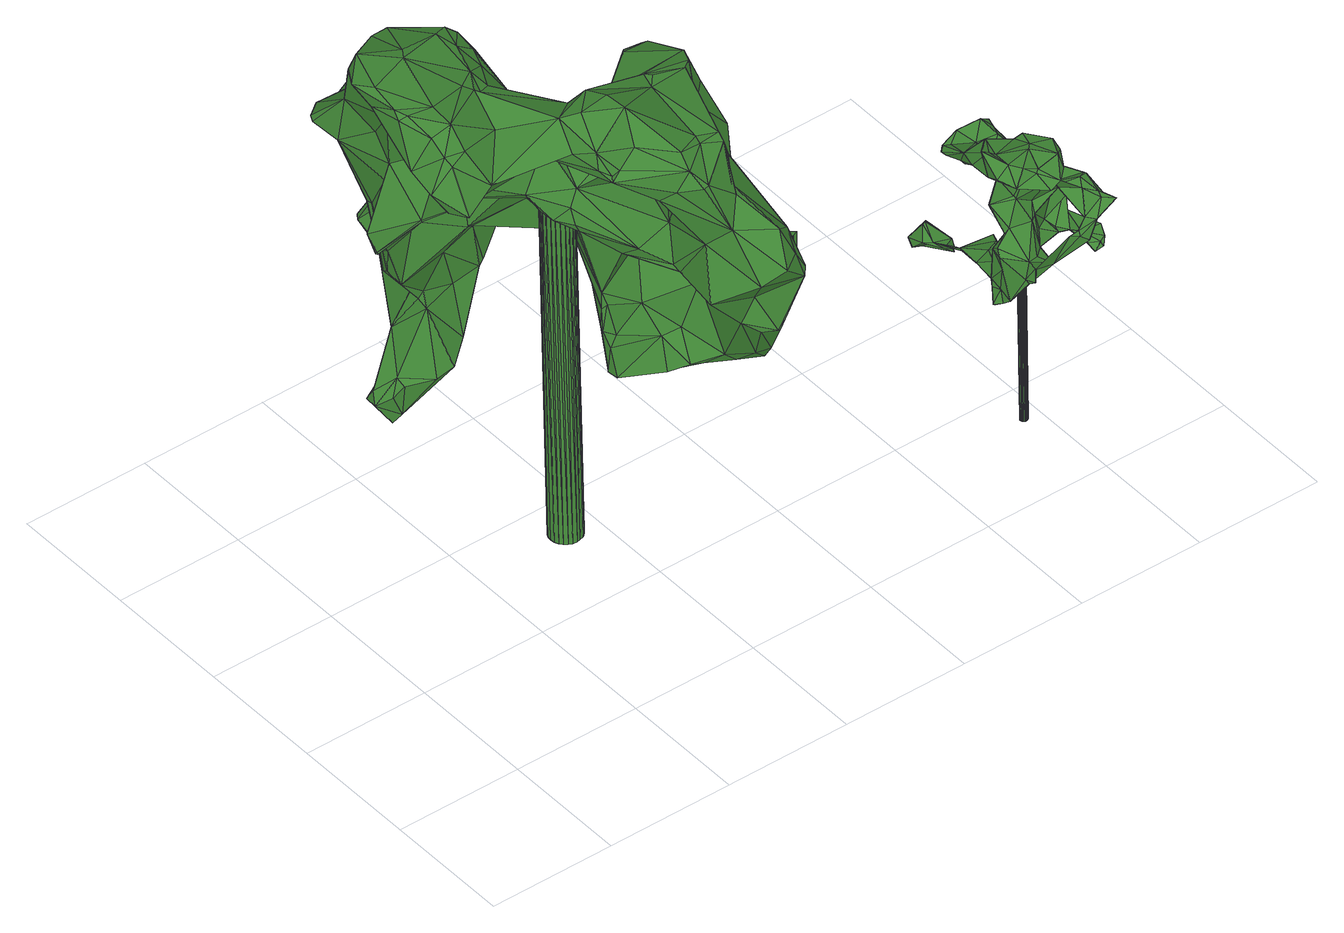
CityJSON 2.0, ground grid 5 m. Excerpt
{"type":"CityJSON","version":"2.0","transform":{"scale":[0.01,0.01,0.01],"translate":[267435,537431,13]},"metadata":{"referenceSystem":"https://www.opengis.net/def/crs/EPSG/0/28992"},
"CityObjects":{
"tree1":{"type":"SolitaryVegetationObject","attributes":{"gtid":561,"crown_width_m":14.23,"crown_median_z":28.19,"crown_r50_m":0.538,"crown_porosity":0.872,"trunk_H_m":15.14,"trunk_DBH_m":1.24,"trunk_radius_m":0.622,"trunk_base_height_m":13.05,"original_gtid":"644"},"geometry":[{"type":"Solid","lod":"3","boundaries":[[[[0,1,2]],[[3,4,5]],[[6,7,8]],[[9,10,11]],[[12,13,14]],[[15,16,17]],[[8,18,6]],[[19,6,18]],[[18,20,21]],[[3,22,23]],[[24,22,25]],[[26,27,28]],[[6,29,30]],[[31,32,33]],[[34,35,36]],[[34,36,37]],[[20,38,39]],[[23,22,24]],[[40,41,42]],[[43,44,45]],[[46,47,48]],[[41,49,50]],[[51,52,53]],[[54,55,56]],[[57,56,55]],[[58,12,59]],[[12,14,60]],[[13,12,58]],[[61,62,63]],[[2,64,65]],[[66,67,68]],[[67,69,68]],[[59,12,60]],[[70,71,10]],[[71,72,10]],[[73,74,75]],[[73,76,74]],[[77,76,78]],[[0,79,1]],[[80,81,82]],[[80,82,83]],[[0,84,79]],[[85,4,42]],[[86,87,88]],[[89,90,91]],[[89,91,92]],[[93,13,94]],[[84,95,79]],[[18,8,96]],[[3,97,22]],[[25,22,97]],[[98,95,84]],[[99,100,101]],[[102,103,81]],[[104,105,106]],[[107,106,105]],[[108,109,105]],[[110,111,112]],[[110,112,113]],[[114,71,115]],[[114,116,71]],[[117,81,118]],[[119,120,121]],[[122,31,123]],[[124,51,125]],[[126,1,79]],[[127,118,103]],[[103,118,81]],[[128,129,38]],[[130,131,43]],[[130,43,132]],[[65,64,25]],[[25,64,24]],[[133,134,135]],[[29,21,136]],[[29,137,21]],[[138,139,53]],[[138,140,139]],[[127,141,118]],[[142,143,144]],[[144,145,142]],[[146,147,4]],[[148,95,98]],[[148,98,149]],[[150,151,152]],[[30,29,119]],[[153,154,155]],[[113,78,110]],[[156,14,93]],[[82,157,83]],[[79,95,126]],[[41,158,42]],[[117,82,81]],[[58,159,94]],[[31,94,159]],[[23,146,3]],[[27,160,28]],[[53,52,161]],[[162,163,164]],[[165,163,162]],[[132,158,50]],[[65,25,116]],[[8,7,96]],[[21,20,136]],[[166,167,168]],[[24,68,23]],[[66,68,24]],[[5,4,85]],[[119,121,124]],[[169,87,86]],[[82,87,169]],[[136,39,170]],[[136,20,39]],[[171,172,173]],[[174,63,175]],[[141,127,176]],[[176,127,177]],[[178,162,179]],[[102,36,103]],[[110,57,108]],[[130,132,50]],[[110,78,180]],[[181,182,56]],[[183,124,121]],[[184,185,186]],[[177,127,187]],[[188,189,190]],[[83,157,191]],[[192,190,189]],[[193,34,37]],[[34,194,35]],[[57,163,165]],[[194,189,35]],[[195,32,159]],[[195,159,58]],[[196,197,26]],[[14,13,93]],[[103,198,127]],[[94,199,200]],[[51,201,52]],[[202,201,51]],[[192,189,194]],[[82,176,203]],[[177,203,176]],[[204,205,154]],[[35,189,188]],[[206,207,86]],[[207,208,86]],[[109,57,69]],[[209,192,194]],[[173,209,194]],[[27,210,166]],[[0,211,84]],[[114,84,211]],[[36,188,103]],[[36,35,188]],[[114,212,184]],[[183,121,213]],[[30,119,129]],[[30,129,7]],[[85,42,158]],[[26,214,167]],[[215,216,217]],[[218,215,219]],[[117,220,82]],[[221,130,222]],[[76,73,78]],[[149,223,186]],[[133,47,46]],[[62,175,63]],[[224,225,226]],[[9,101,227]],[[228,53,161]],[[228,138,53]],[[154,33,32]],[[130,50,49]],[[174,207,206]],[[212,229,185]],[[212,185,184]],[[230,134,231]],[[231,134,133]],[[51,183,202]],[[132,45,232]],[[193,233,34]],[[223,98,186]],[[234,235,186]],[[145,233,142]],[[119,236,120]],[[135,120,236]],[[89,187,127]],[[85,158,132]],[[143,237,153]],[[58,94,13]],[[89,127,90]],[[238,150,174]],[[190,239,188]],[[50,158,41]],[[95,148,240]],[[7,6,30]],[[43,131,228]],[[161,43,228]],[[216,215,241]],[[218,241,215]],[[242,243,241]],[[125,244,245]],[[246,39,245]],[[187,89,92]],[[130,228,131]],[[130,221,228]],[[247,248,166]],[[135,100,120]],[[19,137,29]],[[80,83,160]],[[249,179,162]],[[244,139,246]],[[160,27,248]],[[182,40,56]],[[125,139,244]],[[250,246,140]],[[251,252,253]],[[137,19,18]],[[137,18,21]],[[46,231,133]],[[68,254,23]],[[61,255,62]],[[123,249,199]],[[123,199,122]],[[72,11,10]],[[227,101,135]],[[135,256,227]],[[174,257,207]],[[147,40,4]],[[230,256,134]],[[135,134,256]],[[237,113,112]],[[178,258,162]],[[109,258,178]],[[94,122,199]],[[192,259,252]],[[192,209,259]],[[213,202,183]],[[102,160,248]],[[260,261,61]],[[210,27,167]],[[262,263,61]],[[152,151,264]],[[51,124,183]],[[181,265,180]],[[34,171,194]],[[173,194,171]],[[78,73,180]],[[17,16,266]],[[204,106,205]],[[168,167,267]],[[41,40,49]],[[26,268,214]],[[228,191,138]],[[121,120,269]],[[269,120,100]],[[44,201,99]],[[44,99,101]],[[247,102,248]],[[166,248,27]],[[186,258,149]],[[186,98,84]],[[264,151,16]],[[221,191,228]],[[53,139,125]],[[60,144,59]],[[219,234,186]],[[258,240,148]],[[178,179,107]],[[209,270,259]],[[140,246,139]],[[253,271,91]],[[44,43,161]],[[147,254,272]],[[266,16,151]],[[19,29,6]],[[17,266,46]],[[109,108,57]],[[23,254,146]],[[2,211,0]],[[108,105,104]],[[77,268,76]],[[175,273,238]],[[175,274,275]],[[132,43,45]],[[186,162,258]],[[70,10,9]],[[70,9,227]],[[198,251,90]],[[128,38,20]],[[64,276,24]],[[259,261,252]],[[259,262,261]],[[263,255,61]],[[143,277,278]],[[250,279,246]],[[39,246,279]],[[59,144,143]],[[261,271,253]],[[44,161,201]],[[234,219,266]],[[161,52,201]],[[203,177,92]],[[156,270,14]],[[279,170,39]],[[109,178,107]],[[254,54,272]],[[280,91,271]],[[175,275,273]],[[2,65,211]],[[59,155,195]],[[40,182,49]],[[147,272,40]],[[95,240,126]],[[146,254,147]],[[11,72,71]],[[2,276,64]],[[1,276,2]],[[97,116,25]],[[71,116,97]],[[110,180,265]],[[110,265,57]],[[165,265,181]],[[165,181,57]],[[102,247,281]],[[81,80,282]],[[81,282,102]],[[83,221,196]],[[83,196,26]],[[278,268,77]],[[238,273,275]],[[70,212,115]],[[212,70,283]],[[284,123,33]],[[174,150,257]],[[152,257,150]],[[109,67,285]],[[69,67,109]],[[126,285,67]],[[105,109,107]],[[127,198,90]],[[174,175,238]],[[286,287,170]],[[288,157,169]],[[250,157,288]],[[246,245,244]],[[271,86,88]],[[119,125,245]],[[124,125,119]],[[119,245,129]],[[125,51,53]],[[140,157,250]],[[14,270,173]],[[242,218,219]],[[26,160,83]],[[26,28,160]],[[236,287,135]],[[42,4,40]],[[99,213,269]],[[278,168,268]],[[247,168,278]],[[237,112,153]],[[115,71,70]],[[68,54,254]],[[62,93,94]],[[5,85,289]],[[234,151,165]],[[156,93,255]],[[26,167,27]],[[195,155,32]],[[290,47,288]],[[143,155,59]],[[142,277,143]],[[82,169,157]],[[258,148,149]],[[281,278,277]],[[281,247,278]],[[110,204,111]],[[108,204,110]],[[136,287,236]],[[135,287,133]],[[69,55,68]],[[252,190,192]],[[18,128,20]],[[15,291,16]],[[16,291,264]],[[269,100,99]],[[166,168,247]],[[210,167,166]],[[200,249,164]],[[162,164,249]],[[207,152,208]],[[257,152,207]],[[138,191,157]],[[140,138,157]],[[98,223,149]],[[154,153,112]],[[122,94,31]],[[164,292,200]],[[275,292,164]],[[185,293,219]],[[62,255,93]],[[62,94,200]],[[251,294,252]],[[253,252,261]],[[295,280,88]],[[101,100,135]],[[277,142,296]],[[111,204,112]],[[114,211,116]],[[65,116,211]],[[203,295,87]],[[205,33,154]],[[47,15,48]],[[171,233,145]],[[171,145,144]],[[9,5,289]],[[11,5,9]],[[71,5,11]],[[71,97,5]],[[3,5,97]],[[77,237,278]],[[251,253,91]],[[185,229,293]],[[229,243,293]],[[201,213,99]],[[213,201,202]],[[119,136,236]],[[119,29,136]],[[278,237,143]],[[162,186,235]],[[47,133,286]],[[107,297,106]],[[187,92,177]],[[66,24,276]],[[200,274,62]],[[175,62,274]],[[153,155,143]],[[173,270,209]],[[196,182,298]],[[181,298,182]],[[299,101,9]],[[185,219,186]],[[85,132,232]],[[300,232,45]],[[299,9,300]],[[296,142,233]],[[296,233,193]],[[121,269,213]],[[289,85,232]],[[227,256,70]],[[283,70,256]],[[34,233,171]],[[31,159,32]],[[238,265,301]],[[168,267,214]],[[168,214,268]],[[286,288,47]],[[74,76,302]],[[115,212,114]],[[302,76,268]],[[126,276,1]],[[15,47,290]],[[284,33,205]],[[75,74,302]],[[108,104,204]],[[216,229,217]],[[286,170,279]],[[152,291,208]],[[113,237,78]],[[78,237,77]],[[242,293,243]],[[286,279,288]],[[288,279,250]],[[262,61,261]],[[36,102,303]],[[36,303,37]],[[304,230,231]],[[83,191,221]],[[300,45,299]],[[73,226,180]],[[180,226,181]],[[181,226,196]],[[75,302,226]],[[75,226,73]],[[302,26,226]],[[69,57,55]],[[54,68,55]],[[32,155,154]],[[156,259,270]],[[48,15,17]],[[48,17,46]],[[262,255,263]],[[286,133,287]],[[200,199,249]],[[170,287,136]],[[206,260,61]],[[152,264,291]],[[15,290,291]],[[162,235,165]],[[234,165,235]],[[290,288,169]],[[242,241,218]],[[117,118,141]],[[303,102,281]],[[126,67,66]],[[101,45,44]],[[299,45,101]],[[57,265,163]],[[265,275,163]],[[265,238,275]],[[164,163,275]],[[106,204,104]],[[49,305,130]],[[222,130,305]],[[303,281,296]],[[275,274,292]],[[200,292,274]],[[160,102,282]],[[160,282,80]],[[86,306,206]],[[271,306,86]],[[261,306,271]],[[203,87,82]],[[96,128,18]],[[31,33,123]],[[226,26,224]],[[222,305,307]],[[112,204,154]],[[219,293,242]],[[193,37,296]],[[277,296,281]],[[181,308,298]],[[196,298,308]],[[196,308,181]],[[222,182,196]],[[222,307,182]],[[26,302,268]],[[303,296,37]],[[304,217,283]],[[150,238,151]],[[266,151,234]],[[109,285,258]],[[258,285,240]],[[240,285,126]],[[181,56,57]],[[165,151,238]],[[272,54,56]],[[272,56,40]],[[245,38,129]],[[39,38,245]],[[289,232,9]],[[300,9,232]],[[46,266,231]],[[221,222,196]],[[231,266,219]],[[146,4,3]],[[230,304,256]],[[283,256,304]],[[59,195,58]],[[260,306,261]],[[260,206,306]],[[297,107,309]],[[297,309,123]],[[208,169,86]],[[206,63,174]],[[61,63,206]],[[267,167,214]],[[229,212,217]],[[212,283,217]],[[226,225,196]],[[156,255,259]],[[255,262,259]],[[26,197,224]],[[224,197,225]],[[225,197,196]],[[184,310,114]],[[84,114,310]],[[88,87,295]],[[84,310,186]],[[184,186,310]],[[66,276,126]],[[271,88,280]],[[238,301,165]],[[92,280,295]],[[203,92,295]],[[90,251,91]],[[92,91,280]],[[179,249,311]],[[309,107,311]],[[188,239,103]],[[198,103,239]],[[252,294,190]],[[239,190,294]],[[198,294,251]],[[239,294,198]],[[179,311,107]],[[165,301,265]],[[309,311,249]],[[309,249,123]],[[141,176,220]],[[176,82,220]],[[123,284,297]],[[106,297,284]],[[141,220,117]],[[284,205,106]],[[307,305,182]],[[49,182,305]],[[173,172,14]],[[60,172,144]],[[144,172,171]],[[60,14,172]],[[208,291,169]],[[290,169,291]],[[7,128,96]],[[129,128,7]],[[219,215,231]],[[215,217,231]],[[304,231,217]],[[243,229,241]],[[216,241,229]],[[312,313,314]],[[312,314,315]],[[315,314,316]],[[315,316,317]],[[314,313,318]],[[314,318,316]],[[316,318,319]],[[316,319,317]],[[318,313,320]],[[318,320,319]],[[319,320,321]],[[319,321,317]],[[320,313,322]],[[320,322,321]],[[321,322,323]],[[321,323,317]],[[322,313,324]],[[322,324,323]],[[323,324,325]],[[323,325,317]],[[324,313,326]],[[324,326,325]],[[325,326,327]],[[325,327,317]],[[326,313,328]],[[326,328,327]],[[327,328,329]],[[327,329,317]],[[328,313,330]],[[328,330,329]],[[329,330,331]],[[329,331,317]],[[330,313,332]],[[330,332,331]],[[331,332,333]],[[331,333,317]],[[332,313,334]],[[332,334,333]],[[333,334,335]],[[333,335,317]],[[334,313,336]],[[334,336,335]],[[335,336,337]],[[335,337,317]],[[336,313,338]],[[336,338,337]],[[337,338,339]],[[337,339,317]],[[338,313,340]],[[338,340,339]],[[339,340,341]],[[339,341,317]],[[340,313,342]],[[340,342,341]],[[341,342,343]],[[341,343,317]],[[342,313,344]],[[342,344,343]],[[343,344,345]],[[343,345,317]],[[344,313,346]],[[344,346,345]],[[345,346,347]],[[345,347,317]],[[346,313,348]],[[346,348,347]],[[347,348,349]],[[347,349,317]],[[348,313,350]],[[348,350,349]],[[349,350,351]],[[349,351,317]],[[350,313,352]],[[350,352,351]],[[351,352,353]],[[351,353,317]],[[352,313,354]],[[352,354,353]],[[353,354,355]],[[353,355,317]],[[354,313,356]],[[354,356,355]],[[355,356,357]],[[355,357,317]],[[356,313,358]],[[356,358,357]],[[357,358,359]],[[357,359,317]],[[358,313,360]],[[358,360,359]],[[359,360,361]],[[359,361,317]],[[360,313,312]],[[360,312,361]],[[361,312,315]],[[361,315,317]]]]}]},
"tree2":{"type":"SolitaryVegetationObject","attributes":{"gtid":597,"crown_width_m":5.23,"crown_median_z":22.37,"crown_r50_m":0.28,"crown_porosity":0.927,"trunk_H_m":9.22,"trunk_DBH_m":0.292,"trunk_radius_m":0.146,"trunk_base_height_m":13.15,"original_gtid":"681"},"geometry":[{"type":"Solid","lod":"3","boundaries":[[[[362,363,364]],[[365,366,367]],[[368,369,370]],[[371,372,373]],[[374,375,376]],[[377,378,379]],[[380,381,382]],[[383,384,385]],[[380,366,381]],[[386,387,388]],[[389,390,391]],[[392,369,393]],[[394,395,396]],[[397,398,399]],[[400,401,402]],[[403,404,405]],[[406,367,366]],[[407,406,366]],[[408,409,410]],[[411,403,412]],[[413,366,365]],[[414,415,416]],[[417,418,419]],[[420,419,418]],[[421,422,423]],[[424,425,426]],[[427,428,429]],[[430,431,432]],[[433,434,364]],[[435,405,404]],[[436,437,438]],[[439,367,406]],[[365,367,439]],[[365,440,413]],[[391,441,389]],[[380,407,366]],[[382,442,407]],[[382,407,380]],[[443,444,445]],[[446,447,448]],[[449,448,447]],[[450,381,413]],[[451,443,452]],[[392,453,454]],[[375,455,456]],[[403,411,404]],[[457,458,459]],[[460,461,462]],[[402,401,463]],[[391,464,441]],[[465,466,424]],[[467,468,469]],[[470,471,362]],[[424,466,425]],[[472,473,474]],[[393,475,392]],[[476,461,460]],[[451,476,460]],[[446,401,447]],[[477,414,416]],[[478,479,389]],[[423,389,479]],[[480,429,428]],[[474,481,472]],[[482,372,483]],[[484,372,482]],[[485,371,403]],[[485,403,405]],[[369,486,370]],[[392,475,453]],[[408,453,475]],[[364,434,470]],[[389,422,390]],[[423,422,389]],[[455,375,374]],[[448,479,446]],[[446,479,478]],[[418,417,487]],[[371,373,403]],[[488,483,489]],[[395,423,490]],[[491,492,455]],[[493,494,476]],[[462,495,496]],[[462,496,497]],[[377,492,378]],[[491,378,492]],[[379,398,498]],[[399,398,378]],[[401,477,447]],[[499,500,439]],[[377,500,499]],[[496,501,497]],[[478,463,401]],[[478,401,446]],[[455,374,491]],[[388,502,503]],[[397,504,398]],[[505,498,398]],[[505,398,504]],[[375,397,376]],[[376,397,399]],[[506,507,387]],[[506,420,507]],[[397,375,504]],[[375,456,504]],[[508,438,437]],[[403,509,412]],[[403,373,509]],[[510,472,409]],[[510,409,408]],[[435,485,405]],[[441,511,436]],[[441,436,389]],[[464,512,511]],[[513,514,515]],[[373,512,509]],[[459,458,516]],[[471,517,518]],[[519,520,521]],[[522,523,468]],[[413,440,450]],[[389,438,508]],[[436,438,389]],[[524,493,452]],[[419,516,417]],[[458,417,516]],[[458,525,417]],[[526,527,425]],[[378,528,399]],[[529,530,531]],[[506,519,420]],[[532,533,534]],[[432,535,513]],[[536,430,515]],[[410,453,408]],[[537,488,538]],[[539,424,454]],[[376,540,374]],[[541,542,543]],[[491,528,378]],[[443,544,545]],[[546,545,544]],[[547,548,516]],[[393,510,475]],[[537,538,362]],[[549,546,544]],[[549,544,443]],[[454,426,392]],[[399,466,376]],[[465,376,466]],[[465,469,540]],[[428,540,469]],[[462,514,445]],[[374,427,491]],[[528,491,427]],[[550,551,396]],[[552,553,530]],[[515,514,497]],[[484,373,372]],[[536,515,497]],[[402,463,554]],[[555,556,557]],[[377,499,558]],[[509,559,560]],[[377,558,492]],[[455,492,558]],[[423,479,551]],[[423,551,490]],[[469,452,467]],[[384,561,473]],[[495,462,461]],[[462,497,514]],[[479,459,551]],[[395,550,396]],[[529,473,561]],[[529,561,562]],[[459,479,448]],[[457,459,448]],[[520,519,394]],[[400,535,401]],[[482,563,511]],[[556,564,494]],[[554,565,553]],[[566,553,565]],[[555,416,415]],[[495,555,415]],[[531,566,383]],[[542,400,402]],[[507,420,388]],[[543,567,383]],[[568,437,436]],[[402,553,562]],[[554,553,402]],[[451,452,493]],[[553,552,562]],[[474,569,481]],[[536,501,430]],[[496,431,501]],[[550,395,490]],[[538,363,362]],[[486,527,526]],[[511,441,464]],[[458,449,570]],[[570,449,532]],[[534,570,532]],[[497,501,536]],[[563,482,571]],[[483,571,482]],[[388,572,421]],[[573,572,388]],[[430,501,431]],[[545,574,467]],[[485,488,489]],[[485,489,371]],[[518,574,545]],[[570,534,575]],[[470,362,364]],[[567,561,384]],[[439,576,499]],[[406,576,439]],[[577,409,472]],[[481,577,472]],[[490,551,550]],[[546,578,579]],[[566,568,578]],[[510,408,475]],[[553,566,530]],[[393,522,510]],[[500,450,440]],[[500,580,450]],[[571,483,581]],[[420,519,419]],[[370,582,368]],[[424,426,454]],[[411,412,560]],[[443,583,584]],[[573,560,391]],[[554,463,565]],[[362,471,579]],[[537,362,579]],[[432,513,430]],[[516,548,459]],[[575,434,433]],[[385,384,574]],[[524,434,575]],[[465,434,524]],[[577,385,574]],[[451,493,476]],[[566,578,383]],[[382,450,585]],[[382,585,442]],[[586,562,561]],[[493,524,534]],[[587,480,468]],[[428,468,480]],[[458,588,525]],[[433,525,588]],[[430,513,515]],[[457,448,449]],[[496,495,431]],[[390,572,573]],[[391,390,573]],[[393,523,522]],[[370,486,582]],[[583,445,513]],[[472,522,467]],[[508,437,568]],[[465,524,452]],[[465,452,469]],[[472,384,473]],[[428,469,468]],[[556,533,532]],[[539,517,470]],[[539,470,434]],[[431,495,535]],[[488,581,483]],[[537,581,488]],[[569,577,481]],[[557,556,477]],[[364,589,590]],[[394,396,547]],[[394,547,520]],[[443,584,549]],[[579,471,546]],[[555,495,461]],[[582,486,526]],[[457,449,458]],[[415,414,535]],[[415,535,495]],[[401,535,414]],[[431,535,432]],[[383,567,384]],[[424,539,434]],[[465,424,434]],[[410,517,453]],[[454,453,517]],[[572,390,422]],[[572,422,421]],[[541,578,546]],[[493,533,494]],[[545,546,471]],[[489,483,372]],[[537,578,568]],[[545,467,452]],[[545,452,443]],[[557,477,555]],[[499,442,585]],[[555,477,416]],[[591,487,525]],[[530,566,531]],[[401,414,477]],[[425,429,526]],[[461,564,555]],[[547,396,548]],[[592,565,593]],[[556,447,477]],[[449,447,556]],[[449,556,532]],[[530,529,552]],[[586,561,567]],[[567,543,586]],[[543,542,586]],[[389,593,478]],[[474,529,569]],[[473,529,474]],[[383,541,543]],[[534,533,493]],[[569,594,577]],[[404,503,435]],[[502,435,503]],[[591,590,589]],[[407,442,576]],[[423,395,421]],[[394,421,395]],[[552,529,562]],[[586,402,562]],[[542,402,586]],[[467,522,468]],[[549,542,595]],[[541,595,542]],[[529,531,569]],[[541,383,578]],[[539,454,517]],[[471,470,517]],[[580,498,450]],[[407,576,406]],[[546,595,541]],[[549,595,546]],[[455,505,456]],[[534,524,575]],[[472,467,574]],[[472,574,384]],[[571,568,563]],[[581,568,571]],[[537,568,581]],[[592,568,566]],[[565,592,566]],[[478,593,463]],[[565,463,593]],[[512,464,559]],[[512,559,509]],[[514,513,445]],[[549,584,400]],[[549,400,542]],[[484,482,373]],[[538,589,363]],[[485,589,538]],[[435,589,485]],[[485,538,488]],[[435,502,591]],[[583,400,584]],[[472,510,522]],[[582,480,587]],[[583,443,445]],[[556,555,564]],[[494,564,476]],[[476,564,461]],[[427,429,425]],[[535,400,583]],[[535,583,513]],[[369,392,527]],[[369,527,486]],[[369,368,523]],[[369,523,393]],[[548,396,551]],[[548,551,459]],[[419,520,547]],[[419,547,516]],[[585,558,499]],[[439,500,365]],[[379,378,398]],[[575,588,570]],[[433,588,575]],[[471,518,545]],[[518,517,574]],[[517,410,574]],[[409,577,574]],[[409,574,410]],[[570,588,458]],[[425,466,528]],[[399,528,466]],[[591,589,435]],[[443,451,444]],[[404,411,560]],[[404,560,573]],[[499,576,442]],[[525,487,417]],[[363,589,364]],[[391,559,464]],[[560,559,391]],[[568,436,563]],[[563,436,511]],[[412,509,560]],[[392,426,527]],[[482,512,373]],[[511,512,482]],[[386,394,387]],[[427,374,428]],[[528,427,425]],[[394,506,387]],[[494,596,556]],[[533,556,596]],[[533,596,494]],[[568,592,508]],[[385,594,383]],[[489,372,371]],[[462,445,444]],[[531,383,594]],[[531,594,569]],[[577,594,385]],[[579,578,537]],[[508,593,389]],[[508,592,593]],[[455,558,505]],[[450,498,585]],[[456,505,504]],[[526,429,582]],[[480,582,429]],[[558,498,505]],[[558,585,498]],[[465,540,376]],[[428,374,540]],[[388,387,507]],[[388,420,418]],[[388,418,502]],[[502,418,487]],[[502,487,591]],[[525,590,591]],[[573,503,404]],[[388,503,573]],[[364,590,433]],[[525,433,590]],[[498,580,500]],[[500,379,498]],[[377,379,500]],[[460,444,451]],[[462,444,460]],[[500,440,365]],[[394,519,506]],[[421,394,386]],[[388,421,386]],[[413,381,366]],[[450,382,381]],[[519,521,419]],[[419,521,520]],[[425,527,426]],[[368,582,587]],[[587,468,523]],[[368,587,523]],[[597,598,599]],[[597,599,600]],[[600,599,601]],[[600,601,602]],[[599,598,603]],[[599,603,601]],[[601,603,604]],[[601,604,602]],[[603,598,605]],[[603,605,604]],[[604,605,606]],[[604,606,602]],[[605,598,607]],[[605,607,606]],[[606,607,608]],[[606,608,602]],[[607,598,609]],[[607,609,608]],[[608,609,610]],[[608,610,602]],[[609,598,611]],[[609,611,610]],[[610,611,612]],[[610,612,602]],[[611,598,613]],[[611,613,612]],[[612,613,614]],[[612,614,602]],[[613,598,615]],[[613,615,614]],[[614,615,616]],[[614,616,602]],[[615,598,617]],[[615,617,616]],[[616,617,618]],[[616,618,602]],[[617,598,619]],[[617,619,618]],[[618,619,620]],[[618,620,602]],[[619,598,621]],[[619,621,620]],[[620,621,622]],[[620,622,602]],[[621,598,623]],[[621,623,622]],[[622,623,624]],[[622,624,602]],[[623,598,625]],[[623,625,624]],[[624,625,626]],[[624,626,602]],[[625,598,627]],[[625,627,626]],[[626,627,628]],[[626,628,602]],[[627,598,629]],[[627,629,628]],[[628,629,630]],[[628,630,602]],[[629,598,631]],[[629,631,630]],[[630,631,632]],[[630,632,602]],[[631,598,633]],[[631,633,632]],[[632,633,634]],[[632,634,602]],[[633,598,635]],[[633,635,634]],[[634,635,636]],[[634,636,602]],[[635,598,637]],[[635,637,636]],[[636,637,638]],[[636,638,602]],[[637,598,639]],[[637,639,638]],[[638,639,640]],[[638,640,602]],[[639,598,641]],[[639,641,640]],[[640,641,642]],[[640,642,602]],[[641,598,643]],[[641,643,642]],[[642,643,644]],[[642,644,602]],[[643,598,645]],[[643,645,644]],[[644,645,646]],[[644,646,602]],[[645,598,597]],[[645,597,646]],[[646,597,600]],[[646,600,602]]]]}]}
},
"vertices":[
[203,894,2138],[231,884,2152],[213,929,2156],[495,1325,2102],[552,1302,2015],[511,1415,1823],[330,1179,628],[344,1244,613],[397,1170,526],[417,1519,1695],[261,1428,1746],[324,1488,1756],[1256,93,1535],[1174,34,1540],[1293,92,1416],[748,959,1524],[734,866,1539],[529,1044,1624],[422,1152,562],[379,1146,660],[589,1083,728],[516,1085,710],[415,1143,2171],[572,1162,2143],[384,1097,2182],[279,1218,2173],[1310,1089,1405],[1473,1142,1332],[1418,1134,1319],[403,1153,731],[345,1209,668],[995,231,1879],[1148,344,1914],[1066,365,1936],[1503,398,1106],[1464,444,844],[1443,540,893],[1561,508,1161],[504,1157,720],[673,1142,775],[747,1173,1974],[799,1290,1821],[732,1456,1833],[883,1483,1521],[821,1495,1473],[751,1471,1606],[437,1113,1425],[664,1106,1287],[682,1176,1571],[817,1274,1784],[781,1406,1780],[669,1603,1035],[836,1571,1252],[929,1418,1069],[668,1039,2036],[611,930,2052],[747,987,1910],[776,712,2033],[1203,113,1657],[1296,191,1563],[1313,114,1438],[1014,409,1370],[1010,267,1587],[1007,437,1388],[221,1045,2174],[176,1111,2167],[500,927,2112],[533,904,2091],[577,983,2095],[555,902,2072],[291,1332,1714],[297,1305,1909],[262,1441,1763],[1231,989,1829],[1320,999,1818],[1248,1005,1821],[1337,989,1822],[1427,821,1714],[1332,791,1917],[243,771,2121],[1097,989,1243],[1275,791,1092],[1013,936,1189],[1129,1093,1260],[176,793,1998],[682,1473,1828],[903,690,1148],[901,685,1082],[913,673,1102],[932,639,795],[1090,573,782],[1093,608,914],[917,657,923],[1094,73,1485],[1058,181,1682],[241,698,2087],[403,1173,526],[424,1318,2109],[176,686,1964],[686,1398,1276],[569,1194,1160],[498,1349,1413],[1343,808,1095],[1342,656,854],[842,586,2118],[724,572,2114],[857,506,2109],[688,446,2040],[821,670,2096],[661,613,2094],[1098,710,1991],[1113,679,1999],[1255,686,1953],[1295,718,1942],[266,1037,2024],[328,1178,1835],[251,1224,2118],[1205,750,1093],[1242,606,909],[472,1273,837],[517,1208,1048],[555,1449,1023],[970,225,1879],[948,275,1935],[608,1482,1013],[679,1432,997],[321,763,2147],[1074,638,792],[423,1158,564],[445,1236,734],[895,1397,1543],[904,1452,1512],[776,1445,1756],[330,1040,1253],[306,1085,1295],[358,1173,1212],[531,1157,965],[412,1125,705],[989,1364,1072],[915,1361,1049],[928,1307,1065],[1096,615,913],[1354,551,1387],[1278,471,1687],[1321,331,1481],[1276,407,1418],[638,1197,2115],[676,1178,2085],[251,667,2062],[225,544,1936],[802,728,1549],[698,841,1586],[757,764,1495],[1209,484,1833],[1155,380,1929],[1236,432,1753],[1204,247,1269],[892,1209,1175],[749,1450,1813],[1117,239,1770],[1378,1090,1273],[865,1542,1270],[618,624,1939],[800,607,2002],[779,540,1982],[779,841,1772],[1494,1091,1322],[1460,1095,1357],[1424,1018,1365],[967,931,1232],[661,1182,989],[1316,305,1158],[1270,234,1209],[1255,177,1143],[943,540,1420],[1027,484,1529],[977,692,1021],[929,686,798],[649,525,2002],[683,430,1975],[1064,857,1830],[869,874,1759],[782,1105,1777],[581,1563,1038],[449,964,1836],[317,918,1624],[350,690,1836],[926,683,795],[1382,434,792],[1384,423,797],[1279,440,825],[902,1222,1205],[1301,366,892],[1567,482,1204],[1343,336,912],[1129,276,1784],[980,1065,1513],[1261,958,1389],[1110,574,782],[906,290,1854],[864,329,1814],[808,1551,1302],[585,1599,1054],[905,696,997],[1076,638,1994],[1075,401,1938],[924,606,1367],[821,704,1452],[841,751,1431],[1210,220,1128],[1486,1122,1338],[203,1041,2102],[334,1111,1736],[565,1571,1059],[1359,1064,1395],[180,969,1571],[134,953,1608],[192,995,1565],[127,912,1611],[318,915,1619],[1111,702,1068],[956,1192,1462],[940,1142,1508],[206,628,1908],[1290,871,1471],[1183,813,1572],[1144,887,1721],[380,1288,1431],[923,1431,1342],[105,940,1664],[271,1066,1419],[267,1033,1440],[594,1568,1718],[1540,466,1207],[523,894,1675],[557,888,1902],[515,1183,1000],[1306,691,1764],[831,731,1618],[1189,503,820],[321,688,2079],[123,915,1613],[79,850,1649],[74,853,1651],[709,1319,949],[644,1241,843],[740,1269,957],[1453,990,1319],[1478,1047,1292],[710,387,1936],[794,1186,1026],[1149,521,819],[1229,440,873],[1157,583,937],[614,1101,2110],[983,205,1378],[380,1263,1436],[807,706,1484],[372,607,1958],[1160,266,1162],[1013,439,1384],[1206,548,1132],[1132,308,1195],[1039,303,1341],[736,806,1517],[1048,665,1866],[455,944,1628],[1412,1066,1373],[1402,881,1691],[556,1465,1042],[1249,177,1145],[1051,662,1046],[684,1104,2056],[1074,690,1564],[972,360,1785],[1052,549,1810],[324,864,2155],[1382,627,1429],[1436,688,1610],[767,1175,1015],[940,657,967],[1355,727,1368],[1207,879,1338],[341,1144,1637],[965,342,1965],[506,759,2027],[598,1153,1177],[527,1172,1035],[718,1148,1235],[584,1574,1735],[843,1014,1380],[780,827,1464],[977,420,1930],[79,853,1654],[1186,498,821],[898,673,993],[1530,516,1204],[836,430,1996],[773,1073,1761],[563,1486,1666],[569,1518,1681],[839,852,1739],[1281,998,1776],[1384,583,1167],[242,1034,1508],[804,1247,1751],[1090,734,1246],[777,1209,1720],[790,1007,1575],[750,400,1961],[403,863,1998],[713,393,1959],[940,849,6],[878,850,5],[938,865,6],[917,868,1520],[915,884,1520],[855,869,1519],[932,880,5],[909,899,1519],[922,893,5],[899,912,1519],[910,904,5],[886,922,1519],[895,910,4],[872,928,1518],[879,912,4],[855,931,1518],[863,910,4],[839,929,1518],[848,904,4],[824,923,1518],[835,894,4],[811,913,1518],[825,882,4],[801,900,1518],[818,867,4],[795,885,1518],[816,851,4],[792,869,1518],[818,835,4],[794,853,1518],[824,820,4],[801,838,1518],[834,807,5],[810,825,1519],[846,796,5],[823,815,1519],[861,790,5],[838,809,1519],[877,788,6],[854,806,1520],[893,790,6],[870,808,1520],[909,796,6],[885,814,1520],[922,806,6],[898,824,1520],[932,818,6],[908,837,1520],[938,833,6],[915,852,1520],
[2367,315,1035],[2363,323,1044],[2287,359,1021],[2303,734,676],[2278,781,602],[2277,780,602],[2258,241,686],[2241,225,703],[2233,258,680],[2337,238,1235],[2389,225,1214],[2408,298,1243],[2335,409,702],[2402,459,733],[2379,424,738],[2304,577,676],[2308,543,697],[2305,578,678],[2328,766,550],[2339,715,598],[2386,672,556],[2534,157,971],[2519,112,910],[2481,118,942],[2303,584,1126],[2277,594,1129],[2278,484,1170],[2480,412,1103],[2415,397,1121],[2427,400,1209],[2241,188,737],[2243,187,736],[2357,621,1137],[2435,590,1167],[2484,612,1123],[2401,461,735],[2310,544,696],[2346,434,743],[2606,355,947],[2608,356,948],[2651,209,986],[2304,278,1242],[2260,366,1264],[2260,280,1197],[2268,746,586],[2326,764,549],[2266,82,876],[2312,137,874],[2311,139,876],[2261,366,1265],[2290,365,1245],[2315,735,685],[2606,424,845],[2601,416,806],[2595,442,843],[2317,524,1075],[2305,534,1089],[2331,600,1053],[2267,561,1113],[2380,544,1122],[2412,502,1080],[2465,537,1118],[2280,331,853],[2277,334,722],[2275,273,801],[2304,392,721],[2308,361,729],[2278,335,720],[2669,222,776],[2687,292,780],[2684,260,796],[2288,361,1020],[2312,306,918],[2275,349,1154],[2438,337,1150],[2372,350,1088],[2426,391,1118],[2275,699,632],[2313,733,685],[2457,394,1213],[2385,670,555],[2525,286,825],[2566,279,817],[2567,278,818],[2556,460,996],[2554,459,995],[2550,465,999],[2502,386,986],[2378,673,616],[2525,287,823],[2419,255,835],[2266,136,853],[2262,270,862],[2356,516,660],[2421,504,720],[2526,424,1029],[2404,461,1046],[2521,484,1037],[2578,324,803],[2583,338,797],[2606,235,769],[2641,297,1018],[2453,388,1229],[2368,312,829],[2312,365,756],[2392,208,790],[2327,274,768],[2332,292,780],[2323,295,942],[2411,283,937],[2403,159,835],[2518,110,911],[2481,116,943],[2268,120,846],[2532,315,824],[2593,442,843],[2568,409,1033],[2522,483,1039],[2279,333,720],[2448,127,954],[2488,241,1220],[2444,172,1171],[2390,226,1212],[2303,230,1170],[2225,258,686],[2319,480,1121],[2401,170,1151],[2379,219,1203],[2475,574,1122],[2293,436,711],[2313,536,686],[2468,322,845],[2511,349,847],[2653,343,742],[2622,226,759],[2615,204,747],[2322,591,665],[2320,640,624],[2298,673,640],[2650,205,753],[2280,440,1146],[2288,366,1243],[2421,506,722],[2357,518,662],[2277,596,1128],[2256,576,1125],[2460,348,1005],[2311,353,1233],[2270,119,845],[2521,314,1219],[2432,323,1237],[2601,261,805],[2607,234,771],[2645,211,771],[2416,523,1072],[2332,201,854],[2378,215,844],[2326,613,1077],[2335,616,1056],[2333,615,1056],[2283,187,766],[2271,241,707],[2405,311,846],[2379,420,1087],[2264,314,706],[2261,263,730],[2294,437,713],[2563,128,968],[2598,150,1031],[2534,155,973],[2461,354,863],[2459,356,856],[2431,354,852],[2620,364,822],[2650,203,754],[2450,249,1104],[2375,278,1156],[2269,290,886],[2338,396,731],[2526,290,1016],[2595,288,990],[2584,209,972],[2469,321,847],[2420,253,837],[2431,295,947],[2401,580,1096],[2459,568,1110],[2511,347,849],[2485,611,1124],[2475,574,1120],[2635,117,1030],[2607,176,1035],[2630,271,1038],[2599,415,805],[2568,400,839],[2587,428,838],[2321,589,663],[2426,399,1211],[2338,442,1228],[2564,129,966],[2637,117,1029],[2528,282,1188],[2549,358,835],[2600,266,1043],[2580,229,1026],[2556,163,965],[2469,267,1110],[2482,125,960],[2407,326,970],[2494,219,1171],[2321,480,1123],[2337,444,1227],[2404,161,837],[2361,314,956],[2337,713,597],[2447,129,953],[2526,289,1019],[2436,317,990],[2322,641,626],[2462,202,1138],[2265,315,704],[2567,279,819],[2533,315,826],[2373,664,604],[2614,207,978],[2275,278,724],[2364,325,1042],[2311,346,1137],[2342,376,1118],[2292,443,1140],[2524,294,1024],[2536,330,1012],[2482,127,958],[2536,329,1010],[2511,349,849],[2443,350,15],[2428,350,15],[2442,354,15],[2435,357,937],[2435,361,937],[2421,357,937],[2441,357,15],[2433,364,937],[2438,360,15],[2431,367,937],[2435,363,15],[2428,370,937],[2432,364,15],[2424,371,937],[2428,365,15],[2421,372,937],[2424,364,15],[2417,371,937],[2421,363,15],[2413,370,937],[2418,360,15],[2410,368,937],[2415,357,15],[2408,365,937],[2414,354,15],[2406,361,937],[2413,350,15],[2406,357,937],[2414,346,15],[2406,354,937],[2415,343,15],[2408,350,937],[2418,340,15],[2410,347,937],[2421,337,15],[2413,344,937],[2424,336,15],[2417,343,937],[2428,335,15],[2420,343,937],[2432,336,15],[2424,343,937],[2435,337,15],[2428,344,937],[2438,340,15],[2431,347,937],[2441,343,15],[2433,350,937],[2442,346,15],[2434,353,937]
]}
